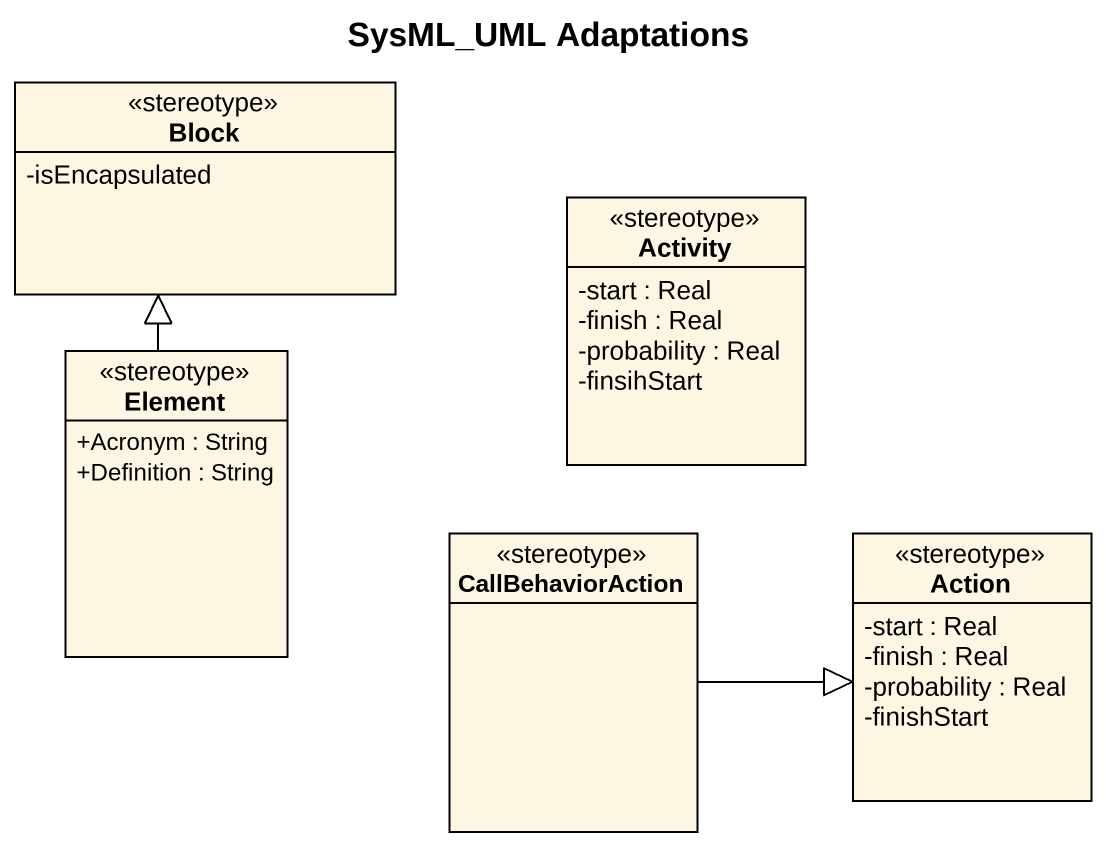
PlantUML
@startuml
title SysML_UML Adaptations
hide circle
hide empty members
skinparam classAttributeIconSize 0
class Block <<stereotype>> {
  -isEncapsulated
}
class Activity <<stereotype>> {
  -start : Real
  -finish : Real
  -probability : Real
  -finsihStart
}
class Element <<stereotype>> {
  +Acronym : String
  +Definition : String
}
class CallBehaviorAction <<stereotype>>
class "Action" as Action_ <<stereotype>> {
  -start : Real
  -finish : Real
  -probability : Real
  -finishStart
}
Element -up-|> Block
CallBehaviorAction -right-|> Action_
@enduml
